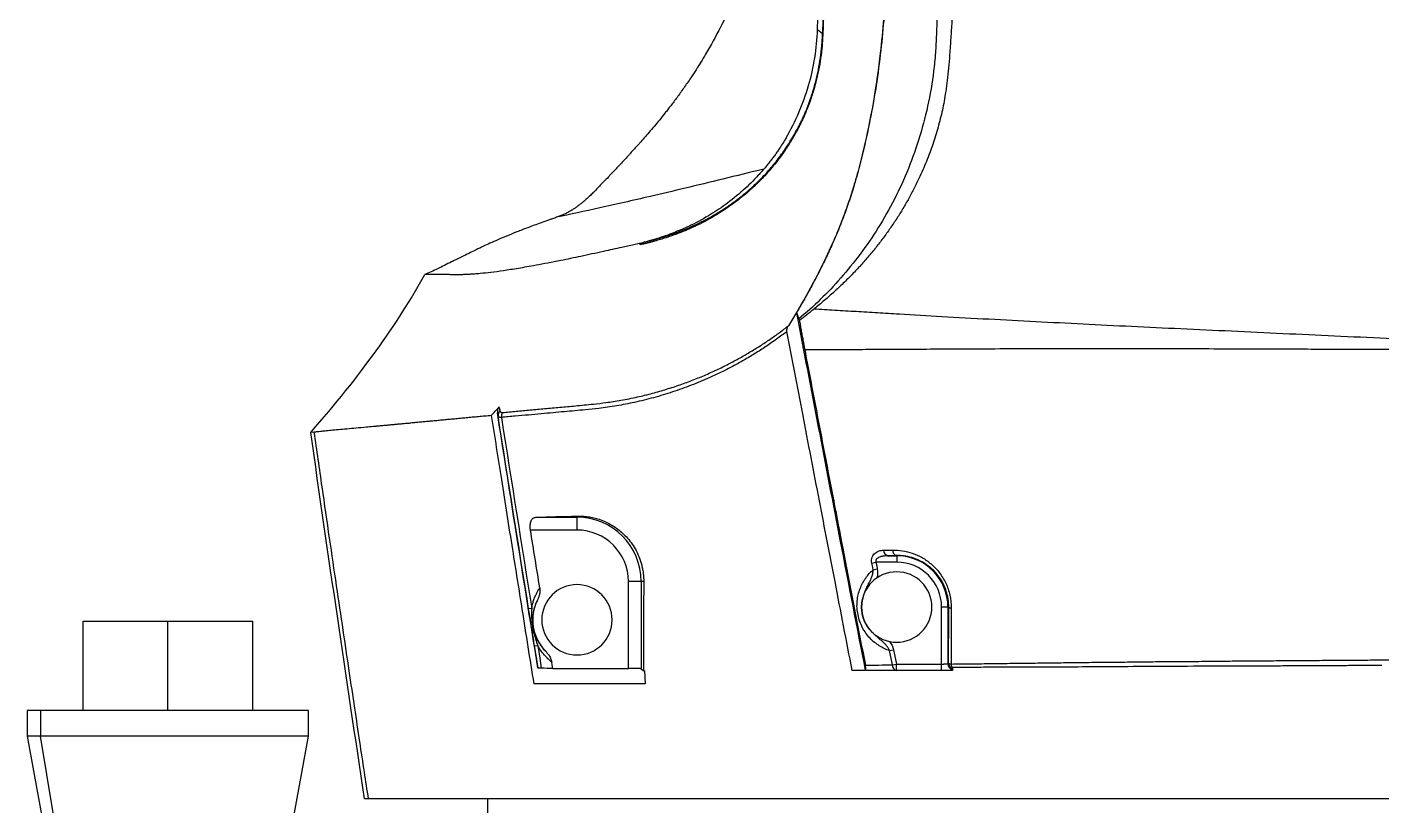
# Model space of a CAD drawing. Header units: millimetres. Extents: x -193 to 542, y 0 to 978.
# Drawn here: x -146 to -40.1, y 219.5 to 280.4 of the extents above; entities that cross this region are included whole.
import ezdxf

# ---------------------------------------------------------------- set-up
doc = ezdxf.new("R2010")
doc.units = ezdxf.units.MM

msp = doc.modelspace()

# ---------------------------------------------------------------- linework, layer by layer
at = {"color": 7, "linetype": 'Continuous', "lineweight": 25}
for p, q in [((-84.19, 280.25), (-80.2, 394.38)), ((-84.19, 280.25), (-83.79, 279.94)), ((-98.15, 263.53), (-97.26, 263.76)), ((-97.94, 263.53), (-97.98, 263.52)), ((-97.68, 263.64), (-97.68, 263.64)), ((-97.68, 263.64), (-97.68, 263.64)), ((-97.68, 263.64), (-97.68, 263.64)), ((-123.54, 248.78), (-123.82, 248.75)), ((-106.23, 242.12), (-103, 242.12)), ((-103, 242.21), (-103, 241.12)), ((-103, 241.12), (-106.64, 241.12)), ((-79.95, 238.54), (-79.62, 238.61)), ((-78, 238.61), (-79.62, 238.61)), ((-78.7, 239.11), (-78, 239.11)), ((-78, 239.12), (-78, 238.61)), ((-79.84, 238.01), (-79.52, 238.08)), ((-97.78, 237.1), (-98.98, 237.1)), ((-98.98, 230.29), (-98.98, 237.1)), ((-97.98, 237.1), (-97.98, 230.27)), ((-80.54, 236.17), (-80.53, 236.17)), ((-106.78, 234.98), (-106.54, 235.02)), ((-73.93, 235.1), (-74.49, 235.1)), ((-74.49, 230.14), (-74.49, 235.1)), ((-73.99, 235.1), (-73.99, 230.66)), ((-141.64, 234), (-141.64, 227)), ((-141.64, 234), (-128.36, 234)), ((-135, 227), (-135, 234)), ((-128.36, 227), (-128.36, 234)), ((-79.94, 233.14), (-79.93, 233.15)), ((-106.32, 232.06), (-106.07, 232.1)), ((-78.57, 231.69), (-78.24, 231.76)), ((-104.89, 230.29), (-98.98, 230.29)), ((-97.98, 230.27), (-97.81, 230.1)), ((-97.72, 230.1), (-97.67, 229.1)), ((-78.34, 230.58), (-78.02, 230.64)), ((-78.02, 230.14), (-78.02, 230.64)), ((-78.02, 230.64), (-74.49, 230.64)), ((-74.49, 230.14), (-78.02, 230.14)), ((-73.99, 230.66), (-73.94, 230.71)), ((-73.64, 230.38), (-73.64, 230.14)), ((-146, 227), (-146, 225)), ((-124, 227), (-146, 227)), ((-144.95, 227), (-144.95, 225)), ((-124, 225), (-124, 227)), ((-146, 225), (-144.9, 219)), ((-124, 225), (-146, 225)), ((-143.96, 219), (-144.95, 225)), ((-125.1, 219), (-124, 225)), ((-119.3, 220.1), (-119.61, 220.1)), ((-110, 220.1), (-110, 219))]:
    msp.add_line(p, q, dxfattribs=at)
at = {"color": 7, "linetype": 'Continuous', "lineweight": 25, "flags": 128}
for points in [[(-79.84, 238.01), (-79.9, 238.31), (-79.95, 238.54)], [(-79.62, 238.61), (-79.56, 238.31), (-79.52, 238.08)], [(-106.04, 230.33), (-106.19, 231.3), (-106.32, 232.06)], [(-106.07, 232.1), (-105.91, 231.1), (-105.79, 230.32)], [(-78.34, 230.58), (-78.47, 231.2), (-78.57, 231.69)], [(-78.24, 231.76), (-78.12, 231.13), (-78.02, 230.64)], [(-106.04, 230.33), (-106.05, 230.34), (-106.06, 230.34)], [(-104.89, 230.29), (-104.94, 230.57), (-104.97, 230.79)]]:
    msp.add_lwpolyline(points, dxfattribs=at)
at = {"color": 7, "linetype": 'Continuous', "lineweight": 25}
for centre, radius, start, end in [((-83.77, 279.95), 0.0189, 212.7991, 252.8674), ((-83.76, 280.26), 0.0202, 207.1483, 248.84), ((-85.54, 272.7), 0.098, 162.7271, 200.6572), ((-97.58, 263.34), 0.32, 108.9473, 156.6496), ((-108.72, 250.11), 0.455, 132.3994, 187.1303), ((-108.37, 250), 0.54, 145.8707, 188.5711), ((-103, 237.1), 5.02, 0, 90), ((-103, 237.1), 4.02, 0, 90), ((-78.6, 239.52), 0.423, 176.8741, 256.4817), ((-77.9, 239.53), 0.422, 176.7056, 256.1689), ((-78, 235.1), 4.01, 360, 90), ((-78, 235.1), 3.51, 360, 90), ((-78, 235.1), 2.75, 0, 180), ((-103, 234.1), 2.75, 0, 180), ((-102.96, 234.1), 3.5, 153.5255, 224.7522), ((-78, 235.1), 2.76, 157.0909, 225.306), ((-78, 235.1), 2.75, 180, 0), ((-73.75, 235.31), 0.276, 229.2855, 273.621), ((-103, 234.1), 2.75, 180, 0), ((-77.92, 230.55), 0.423, 176.7872, 256.4367), ((-73.49, 230.66), 0.5, 180.0209, 253.2918), ((-73.76, 230.92), 0.274, 229.3157, 273.596), ((-73.44, 230.71), 0.5, 180.0208, 247.4166), ((-73.12, 230.68), 0.632, 183.7012, 214.8725)]:
    msp.add_arc(centre, radius, start, end, dxfattribs=at)
for points, knots in [([(-73.4, 428.09), (-73.5, 427.81), (-73.71, 427.26), (-74, 426.42), (-74.28, 425.58), (-74.56, 424.74), (-74.82, 423.89), (-75.07, 423.05), (-75.32, 422.19), (-75.55, 421.34), (-75.78, 420.48), (-75.99, 419.62), (-76.2, 418.75), (-76.72, 416.45), (-77.42, 412.67), (-77.93, 408.26), (-78.16, 404.7), (-78.23, 402.59), (-78.25, 400.76), (-78.27, 398.97), (-78.3, 395.71), (-78.34, 391.26), (-78.42, 383.51), (-78.52, 374.56), (-78.62, 363.61), (-78.71, 353.44), (-78.82, 338.9), (-78.89, 321.18), (-78.88, 304.88), (-78.83, 294.34), (-78.8, 290.2), (-78.79, 287.68), (-78.78, 286.34), (-78.81, 285.11), (-78.87, 283.31), (-79.01, 281.08), (-79.3, 278.08), (-79.76, 274.82), (-80.34, 271.89), (-80.9, 269.62), (-81.34, 268.04), (-81.81, 266.59), (-82.3, 265.24), (-82.83, 263.96), (-83.37, 262.75), (-83.93, 261.6), (-84.52, 260.44), (-85.16, 259.28), (-85.61, 258.51), (-85.84, 258.12)], [0, 0, 0, 0, 0.0051596, 0.0103176, 0.0154746, 0.0206314, 0.0257886, 0.0309469, 0.036107, 0.0412695, 0.0464351, 0.0516044, 0.0567783, 0.0619573, 0.0928702, 0.1238692, 0.1393941, 0.1551263, 0.1608596, 0.1712899, 0.1864173, 0.2177944, 0.2489993, 0.3217376, 0.3741637, 0.4401892, 0.4993277, 0.6281482, 0.7496553, 0.7840057, 0.8122399, 0.8220511, 0.8278857, 0.8357094, 0.8435341, 0.8592642, 0.8748585, 0.8961401, 0.9166551, 0.9270076, 0.9370705, 0.9452915, 0.9536388, 0.9621247, 0.9694192, 0.9768487, 0.9844187, 0.9921342, 1, 1, 1, 1]), ([(-73.61, 427.42), (-73.71, 427.13), (-73.91, 426.56), (-74.2, 425.71), (-74.48, 424.85), (-74.75, 424), (-75.01, 423.14), (-75.25, 422.29), (-75.49, 421.45), (-75.71, 420.6), (-75.92, 419.76), (-76.12, 418.92), (-76.32, 418.08), (-76.7, 416.33), (-77.19, 413.7), (-77.68, 410.2), (-77.94, 407.5), (-78.07, 405.52), (-78.14, 404.14), (-78.2, 402.55), (-78.21, 400.74), (-78.24, 398.71), (-78.26, 396.47), (-78.28, 394.01), (-78.31, 391.32), (-78.34, 388.41), (-78.39, 384.02), (-78.44, 378.62), (-78.5, 372.68), (-78.55, 367.92), (-78.62, 361.37), (-78.69, 353.03), (-78.79, 338.41), (-78.87, 320.76), (-78.85, 305.33), (-78.82, 296.2), (-78.8, 292.63), (-78.78, 289.85), (-78.77, 287.96), (-78.76, 287.07), (-78.77, 286.1), (-78.79, 284.98), (-78.86, 283.19), (-79, 280.96), (-79.27, 278.24), (-79.64, 275.53), (-80.13, 272.86), (-80.7, 270.32), (-81.27, 268.24), (-81.8, 266.58), (-82.27, 265.3), (-82.77, 264.07), (-83.3, 262.88), (-83.87, 261.7), (-84.48, 260.51), (-85.13, 259.31), (-85.6, 258.52), (-85.84, 258.12)], [0, 0, 0, 0, 0.005322, 0.010614, 0.015876, 0.021108, 0.026311, 0.031483, 0.036627, 0.041741, 0.046826, 0.051882, 0.05691, 0.061909, 0.083206, 0.10386, 0.123896, 0.130675, 0.138745, 0.148072, 0.158632, 0.17046, 0.183569, 0.197972, 0.213684, 0.230708, 0.249047, 0.29064, 0.325375, 0.353236, 0.374204, 0.440242, 0.499361, 0.630741, 0.749673, 0.769998, 0.790853, 0.812254, 0.818727, 0.823945, 0.827899, 0.83577, 0.843547, 0.85938, 0.874871, 0.891473, 0.907365, 0.922558, 0.937079, 0.945184, 0.953118, 0.960876, 0.968456, 0.976054, 0.983848, 0.991829, 1, 1, 1, 1]), ([(-83.78, 280.25), (-83.73, 281.52), (-83.68, 282.78), (-83.58, 285.31), (-83.53, 286.57), (-83.39, 290.36), (-83.29, 292.89), (-83, 300.47), (-82.8, 305.52), (-82.22, 320.68), (-81.83, 330.79), (-81.05, 351.01), (-80.66, 361.11), (-80.08, 376.27), (-79.89, 381.33), (-79.59, 388.91), (-79.5, 391.43), (-79.35, 395.22), (-79.3, 396.49), (-79.2, 399.01), (-79.16, 400.28), (-79.11, 401.54)], [0, 0, 0, 0, 0.03125, 0.03125, 0.0625, 0.0625, 0.125, 0.125, 0.25, 0.25, 0.5, 0.5, 0.75, 0.75, 0.875, 0.875, 0.9375, 0.9375, 0.96875, 0.96875, 1, 1, 1, 1]), ([(-79.09, 401.53), (-79.1, 401.21), (-79.13, 400.46), (-79.18, 399.2), (-79.23, 397.79), (-79.3, 396.01), (-79.4, 393.5), (-79.52, 390.17), (-79.82, 382.59), (-80.45, 366.15), (-81.23, 345.95), (-82, 325.73), (-82.45, 314.17), (-82.83, 304.05), (-83.07, 297.96), (-83.3, 291.83), (-83.43, 288.68), (-83.54, 285.93), (-83.62, 283.95), (-83.69, 282.05), (-83.74, 280.79), (-83.76, 280.24)], [0, 0, 0, 0, 0.0079954, 0.018418, 0.0312503, 0.0426792, 0.0625003, 0.0933864, 0.1250003, 0.2500002, 0.5000001, 0.6247661, 0.75, 0.7860115, 0.875, 0.900742, 0.9374999, 0.9531299, 0.9687498, 0.9864253, 1, 1, 1, 1]), ([(-74.19, 297.55), (-74.34, 293.69), (-74.5, 289.84), (-74.73, 284.07), (-74.81, 282.15), (-74.9, 279.74), (-74.92, 279.26), (-74.98, 278.3), (-75.1, 276.88), (-75.32, 275.51), (-75.88, 272.79), (-76.42, 271.04), (-77.75, 267.74), (-78.55, 266.19), (-79.89, 264.05), (-80.36, 263.36), (-81.34, 262.04), (-81.85, 261.42), (-83.41, 259.64), (-84.51, 258.58), (-85.65, 257.63)], [0, 0, 0, 0, 0.25, 0.25, 0.375, 0.375, 0.40625, 0.40625, 0.4375, 0.5, 0.5, 0.625, 0.625, 0.75, 0.75, 0.8125, 0.8125, 0.875, 0.875, 1, 1, 1, 1]), ([(-89.73, 285.37), (-89.79, 285.2), (-89.9, 284.85), (-90.08, 284.34), (-90.27, 283.84), (-90.46, 283.34), (-90.71, 282.73), (-91.01, 282.02), (-91.39, 281.21), (-91.64, 280.7), (-91.77, 280.44)], [0, 0, 0, 0, 0.101603, 0.202189, 0.301764, 0.400337, 0.497913, 0.671324, 0.838666, 1, 1, 1, 1]), ([(-73.62, 282.1), (-73.63, 281.89), (-73.65, 281.47), (-73.69, 280.85), (-73.73, 280.21), (-73.77, 279.58), (-73.81, 278.94), (-73.87, 278.15), (-73.94, 277.26), (-74.04, 276.3), (-74.16, 275.43), (-74.32, 274.43), (-74.58, 273.27), (-74.95, 271.92), (-75.41, 270.58), (-75.95, 269.25), (-76.49, 268.11), (-77, 267.14), (-77.45, 266.35), (-77.93, 265.56), (-78.45, 264.79), (-78.99, 264.03), (-79.57, 263.28), (-80.17, 262.54), (-80.81, 261.81), (-81.48, 261.1), (-82.18, 260.4), (-82.91, 259.72), (-83.67, 259.05), (-84.19, 258.63), (-84.46, 258.42)], [0, 0, 0, 0, 0.020241, 0.0407, 0.061377, 0.082268, 0.103374, 0.1247, 0.159911, 0.192252, 0.221797, 0.248588, 0.295785, 0.344266, 0.394199, 0.44576, 0.499127, 0.532789, 0.567093, 0.602081, 0.637797, 0.674287, 0.711596, 0.749772, 0.788867, 0.828935, 0.870034, 0.912211, 0.955517, 1, 1, 1, 1]), ([(-86.65, 271.78), (-85.91, 273.05), (-85.31, 274.43), (-84.47, 277.3), (-84.24, 278.78), (-84.19, 280.25)], [0, 0, 0, 0, 0.5, 0.5, 1, 1, 1, 1]), ([(-85.63, 272.73), (-85.59, 272.82), (-85.5, 273), (-85.37, 273.27), (-85.24, 273.54), (-85.12, 273.82), (-85.01, 274.1), (-84.88, 274.44), (-84.74, 274.83), (-84.59, 275.28), (-84.45, 275.73), (-84.21, 276.65), (-83.99, 277.73), (-83.86, 278.83), (-83.82, 279.38), (-83.8, 279.66), (-83.79, 279.82), (-83.79, 279.9), (-83.79, 279.94)], [0, 0, 0, 0, 0.042161, 0.08408, 0.12579, 0.167321, 0.208706, 0.249977, 0.312428, 0.375362, 0.438082, 0.500619, 0.749864, 0.874652, 0.937234, 0.968594, 0.984287, 1, 1, 1, 1]), ([(-83.78, 279.93), (-83.78, 279.87), (-83.79, 279.71), (-83.8, 279.39), (-83.85, 278.81), (-83.94, 278.02), (-84.1, 277.08), (-84.28, 276.28), (-84.46, 275.64), (-84.61, 275.13), (-84.78, 274.63), (-84.96, 274.14), (-85.17, 273.65), (-85.38, 273.16), (-85.54, 272.84), (-85.63, 272.67)], [0, 0, 0, 0, 0.0226, 0.062747, 0.125315, 0.250078, 0.375433, 0.499364, 0.570868, 0.637124, 0.707053, 0.781389, 0.847309, 0.920224, 1, 1, 1, 1]), ([(-94.1, 276.48), (-94.19, 276.34), (-94.38, 276.07), (-94.65, 275.68), (-94.92, 275.3), (-95.17, 274.95), (-95.42, 274.61), (-95.67, 274.3), (-95.9, 274), (-96.19, 273.62), (-96.55, 273.18), (-96.97, 272.68), (-97.36, 272.22), (-97.74, 271.78), (-97.98, 271.51), (-98.1, 271.38)], [0, 0, 0, 0, 0.070754, 0.139219, 0.205378, 0.269218, 0.330726, 0.389889, 0.446698, 0.501141, 0.607189, 0.710061, 0.809792, 0.906422, 1, 1, 1, 1]), ([(-85.63, 272.67), (-85.68, 272.57), (-85.77, 272.39), (-85.91, 272.14), (-86.05, 271.89), (-86.18, 271.66), (-86.31, 271.45), (-86.44, 271.24), (-86.56, 271.05), (-86.68, 270.88), (-86.8, 270.71), (-87.04, 270.36), (-87.54, 269.7), (-88.26, 268.87), (-89.05, 268.07), (-89.75, 267.44), (-90.49, 266.84), (-91.5, 266.12), (-92.81, 265.32), (-94.07, 264.72), (-95.14, 264.28), (-95.97, 263.99), (-96.69, 263.77), (-97.16, 263.64), (-97.39, 263.58), (-97.63, 263.52), (-97.79, 263.48), (-97.87, 263.47)], [0, 0, 0, 0, 0.015071, 0.029551, 0.043452, 0.056783, 0.06955, 0.081758, 0.093411, 0.104511, 0.115058, 0.125053, 0.17205, 0.25006, 0.313058, 0.375116, 0.426868, 0.499612, 0.624645, 0.749773, 0.799708, 0.874698, 0.937234, 0.952934, 0.96859, 0.984232, 1, 1, 1, 1]), ([(-97.68, 263.64), (-97.62, 263.66), (-97.46, 263.69), (-97.15, 263.77), (-96.6, 263.92), (-95.87, 264.14), (-95.05, 264.43), (-93.99, 264.86), (-92.95, 265.36), (-91.94, 265.95), (-91.19, 266.43), (-90.46, 266.95), (-89.72, 267.55), (-89, 268.19), (-88.39, 268.81), (-87.9, 269.35), (-87.53, 269.8), (-87.17, 270.26), (-86.83, 270.73), (-86.5, 271.21), (-86.19, 271.71), (-85.9, 272.21), (-85.72, 272.56), (-85.63, 272.73)], [0, 0, 0, 0, 0.0124721, 0.0314012, 0.0627563, 0.1252883, 0.1877393, 0.250208, 0.3753213, 0.4413333, 0.5003796, 0.5652723, 0.6248873, 0.6894558, 0.7499219, 0.7842738, 0.8176437, 0.8500757, 0.8816179, 0.9123224, 0.9422461, 0.97145, 1, 1, 1, 1]), ([(-98.1, 271.38), (-98.16, 271.31), (-98.3, 271.16), (-98.5, 270.93), (-98.7, 270.71), (-98.91, 270.48), (-99.11, 270.26), (-99.32, 270.04), (-99.52, 269.81), (-99.73, 269.59), (-99.94, 269.37), (-100.14, 269.15), (-100.35, 268.94), (-100.59, 268.68), (-100.87, 268.39), (-101.18, 268.07), (-101.47, 267.76), (-101.75, 267.48), (-102.02, 267.22), (-102.19, 267.06), (-102.28, 266.99)], [0, 0, 0, 0, 0.035042, 0.071209, 0.108522, 0.147002, 0.186675, 0.227565, 0.269696, 0.313096, 0.357793, 0.403816, 0.451195, 0.499961, 0.582306, 0.665641, 0.750005, 0.83627, 0.91969, 1, 1, 1, 1]), ([(-86.65, 271.78), (-86.7, 271.69), (-86.81, 271.51), (-86.97, 271.25), (-87.14, 270.99), (-87.32, 270.72), (-87.51, 270.45), (-87.71, 270.19), (-87.91, 269.92), (-88.13, 269.65), (-88.35, 269.38), (-88.58, 269.12), (-89.12, 268.52), (-90.04, 267.62), (-91.35, 266.57), (-92.78, 265.62), (-93.91, 265.02), (-94.78, 264.63), (-95.31, 264.41), (-95.92, 264.17), (-96.61, 263.94), (-97.1, 263.8), (-97.36, 263.73)], [0, 0, 0, 0, 0.02065, 0.041686, 0.063123, 0.08498, 0.107271, 0.130012, 0.153217, 0.176898, 0.201068, 0.225738, 0.25092, 0.368928, 0.500371, 0.617382, 0.750557, 0.789095, 0.833308, 0.883195, 0.938759, 1, 1, 1, 1]), ([(-88.4, 269.34), (-89.48, 269.08), (-92.68, 268.28), (-96.97, 267.27), (-101.33, 266.27), (-103.51, 265.8), (-104.6, 265.57)], [0, 0, 0, 0, 0.164026, 0.488802, 0.745479, 1, 1, 1, 1]), ([(-102.28, 266.99), (-102.35, 266.92), (-102.49, 266.8), (-102.7, 266.63), (-102.9, 266.47), (-103.09, 266.33), (-103.3, 266.19), (-103.53, 266.05), (-103.78, 265.91), (-104.04, 265.79), (-104.31, 265.68), (-104.5, 265.61), (-104.6, 265.57)], [0, 0, 0, 0, 0.109817, 0.214727, 0.31464, 0.409478, 0.499171, 0.605853, 0.709284, 0.809447, 0.906345, 1, 1, 1, 1]), ([(-104.6, 265.57), (-104.65, 265.55), (-104.76, 265.51), (-104.91, 265.46), (-105.07, 265.41), (-105.37, 265.3), (-106.01, 265.07), (-106.85, 264.76), (-107.74, 264.42), (-108.77, 264), (-109.62, 263.63), (-110.35, 263.29), (-110.85, 263.05), (-111.36, 262.8), (-111.89, 262.54), (-112.38, 262.3), (-112.88, 262.05), (-113.35, 261.82), (-113.88, 261.56), (-114.39, 261.32), (-114.74, 261.16), (-114.91, 261.09)], [0, 0, 0, 0, 0.007965, 0.015942, 0.0223, 0.0318, 0.063375, 0.126138, 0.186245, 0.250944, 0.375567, 0.433138, 0.50035, 0.555692, 0.625256, 0.707052, 0.750188, 0.820267, 0.885259, 0.945169, 1, 1, 1, 1]), ([(-98.15, 263.53), (-98.28, 263.49), (-98.74, 263.39), (-99.69, 263.18), (-101.11, 262.86), (-102.71, 262.51), (-104.51, 262.14), (-106.16, 261.82), (-107.62, 261.57), (-108.78, 261.38), (-109.76, 261.25), (-110.48, 261.18), (-111.02, 261.13), (-111.42, 261.11), (-111.79, 261.09), (-112.13, 261.08), (-112.45, 261.08), (-112.74, 261.08), (-113.03, 261.09), (-113.32, 261.1), (-113.6, 261.1), (-113.9, 261.11), (-114.21, 261.11), (-114.54, 261.1), (-114.78, 261.09), (-114.91, 261.09)], [0, 0, 0, 0, 0.010092, 0.034312, 0.072562, 0.124946, 0.176345, 0.250198, 0.312555, 0.374772, 0.437048, 0.499482, 0.538058, 0.57661, 0.615133, 0.65364, 0.692139, 0.730633, 0.769124, 0.807612, 0.846096, 0.884576, 0.923052, 0.961526, 1, 1, 1, 1]), ([(-97.68, 263.64), (-97.7, 263.63), (-97.75, 263.62), (-97.82, 263.6), (-97.88, 263.56), (-97.92, 263.54), (-97.94, 263.53)], [0, 0, 0, 0, 0.249139, 0.500288, 0.753087, 1, 1, 1, 1]), ([(-85.84, 258.12), (-85.94, 257.95), (-86.15, 257.6), (-86.36, 257.26), (-86.47, 257.09)], [0, 0, 0, 0, 0.501772, 1, 1, 1, 1]), ([(-85.61, 257.53), (-85.42, 257.67), (-85.03, 257.96), (-84.65, 258.26), (-84.46, 258.42)], [0, 0, 0, 0, 0.497612, 1, 1, 1, 1]), ([(-85.61, 257.53), (-85.59, 257.4), (-85.54, 257.15), (-85.48, 256.76), (-85.41, 256.38), (-85.33, 255.99), (-85.26, 255.6), (-85.21, 255.34), (-85.19, 255.21)], [0, 0, 0, 0, 0.165572, 0.331599, 0.498069, 0.664969, 0.832284, 1, 1, 1, 1]), ([(-84.46, 258.42), (-84.19, 258.4), (-83.65, 258.37), (-82.84, 258.32), (-82.01, 258.27), (-81.18, 258.22), (-80.35, 258.17), (-79.5, 258.12), (-78.65, 258.07), (-76.99, 257.98), (-74.4, 257.82), (-70.84, 257.62), (-67.15, 257.43), (-63.43, 257.24), (-59.65, 257.05), (-54.48, 256.81), (-47.87, 256.5), (-39.71, 256.12), (-33.47, 255.81), (-29.24, 255.59), (-27.47, 255.5), (-26.05, 255.42), (-25.16, 255.37), (-24.44, 255.34), (-23.84, 255.31), (-23.3, 255.28), (-22.94, 255.27), (-22.82, 255.26)], [0, 0, 0, 0, 0.015607, 0.031233, 0.04688, 0.062549, 0.07824, 0.093955, 0.109694, 0.125458, 0.185278, 0.250308, 0.313092, 0.375579, 0.437858, 0.50001, 0.626132, 0.749825, 0.874591, 0.905808, 0.937224, 0.952602, 0.968611, 0.976144, 0.984305, 0.994811, 1, 1, 1, 1]), ([(-86.58, 256.65), (-86.71, 256.55), (-86.98, 256.34), (-87.4, 256.04), (-87.81, 255.75), (-88.23, 255.46), (-88.66, 255.18), (-89.09, 254.91), (-89.52, 254.65), (-89.95, 254.4), (-90.39, 254.15), (-90.83, 253.91), (-91.27, 253.68), (-91.72, 253.46), (-92.17, 253.25), (-92.95, 252.89), (-94.08, 252.42), (-95.54, 251.9), (-97.02, 251.45), (-98.48, 251.09), (-99.91, 250.82), (-101.19, 250.63), (-102.56, 250.5), (-103.75, 250.39), (-104.89, 250.29), (-105.83, 250.2), (-106.82, 250.11), (-107.86, 250.02), (-108.55, 249.96), (-108.91, 249.92)], [0, 0, 0, 0, 0.017493, 0.035068, 0.05273, 0.070483, 0.088331, 0.106278, 0.124327, 0.142483, 0.16075, 0.17913, 0.197628, 0.216248, 0.234993, 0.253866, 0.314091, 0.375548, 0.438336, 0.502551, 0.564102, 0.626416, 0.673756, 0.750616, 0.792752, 0.838761, 0.888641, 0.942388, 1, 1, 1, 1]), ([(-108.82, 250.31), (-108.64, 250.32), (-108.29, 250.36), (-107.76, 250.41), (-107.21, 250.46), (-106.65, 250.51), (-106.09, 250.56), (-105.52, 250.61), (-104.93, 250.66), (-104.34, 250.72), (-103.74, 250.77), (-103.1, 250.83), (-102.43, 250.9), (-101.63, 250.98), (-100.87, 251.06), (-100.15, 251.17), (-99.33, 251.3), (-98.52, 251.47), (-97.78, 251.64), (-97.11, 251.8), (-96.27, 252.04), (-95.21, 252.38), (-94.17, 252.75), (-93.17, 253.15), (-92.2, 253.58), (-91.27, 254.03), (-90.37, 254.51), (-89.51, 255), (-88.69, 255.51), (-87.91, 256.02), (-87.17, 256.55), (-86.7, 256.91), (-86.47, 257.09)], [0, 0, 0, 0, 0.0283806, 0.0567756, 0.0851872, 0.1136171, 0.1420677, 0.1705413, 0.19904, 0.2275661, 0.2561219, 0.2847096, 0.3172362, 0.3498078, 0.3936409, 0.4196259, 0.4456346, 0.5024083, 0.5265731, 0.5415806, 0.5884029, 0.6335866, 0.677149, 0.7191088, 0.7594863, 0.7983179, 0.8356471, 0.871511, 0.9059295, 0.9388546, 0.9702261, 1, 1, 1, 1]), ([(-86.58, 256.65), (-86.58, 256.67), (-86.58, 256.7), (-86.58, 256.76), (-86.58, 256.82), (-86.56, 256.89), (-86.53, 256.98), (-86.49, 257.05), (-86.47, 257.09)], [0, 0, 0, 0, 0.112498, 0.233195, 0.362433, 0.500388, 0.727915, 1, 1, 1, 1]), ([(-81.48, 230.14), (-81.93, 232.46), (-82.78, 236.88), (-84.07, 243.56), (-85.33, 250.08), (-86.17, 254.5), (-86.58, 256.65)], [0, 0, 0, 0, 0.262237, 0.5, 0.756571, 1, 1, 1, 1]), ([(-22.82, 255.24), (-22.9, 255.24), (-23.12, 255.23), (-23.54, 255.23), (-24.15, 255.22), (-24.94, 255.22), (-25.91, 255.22), (-27.06, 255.22), (-28.39, 255.21), (-29.89, 255.21), (-32.32, 255.21), (-35.73, 255.22), (-39.71, 255.23), (-43.95, 255.24), (-48.36, 255.26), (-52.64, 255.27), (-56.82, 255.29), (-60.71, 255.29), (-64.72, 255.29), (-68.27, 255.28), (-71.37, 255.27), (-74.09, 255.26), (-76.5, 255.24), (-78.67, 255.23), (-80.61, 255.22), (-82.33, 255.22), (-83.83, 255.21), (-84.76, 255.21), (-85.19, 255.21)], [0, 0, 0, 0, 0.0034444, 0.0095157, 0.0182127, 0.0295332, 0.0434747, 0.060034, 0.0792082, 0.1009941, 0.1253887, 0.1850469, 0.2501546, 0.3018511, 0.3748348, 0.4506242, 0.500046, 0.5715881, 0.6370154, 0.6963579, 0.7496139, 0.7960077, 0.8388715, 0.8782002, 0.9139864, 0.9462216, 0.9748961, 1, 1, 1, 1]), ([(-85.19, 255.21), (-84.93, 253.84), (-84.4, 251.1), (-83.62, 246.99), (-82.86, 243.04), (-81.8, 237.56), (-81.01, 233.45), (-80.45, 230.55)], [0, 0, 0, 0, 0.166672, 0.333338, 0.5, 0.64709, 1, 1, 1, 1]), ([(-109.7, 250.07), (-109.87, 250.05), (-110.21, 250.02), (-110.7, 249.98), (-111.19, 249.93), (-111.66, 249.89), (-112.12, 249.84), (-112.58, 249.8), (-113.02, 249.76), (-113.45, 249.72), (-113.87, 249.68), (-114.27, 249.64), (-114.67, 249.6), (-115.06, 249.57), (-115.44, 249.53), (-115.8, 249.5), (-116.16, 249.46), (-116.51, 249.43), (-116.84, 249.4), (-117.17, 249.37), (-117.49, 249.34), (-117.8, 249.31), (-118.1, 249.28), (-118.39, 249.26), (-118.67, 249.23), (-118.94, 249.2), (-119.2, 249.18), (-119.95, 249.11), (-121.07, 249.01), (-122.07, 248.92), (-122.7, 248.86), (-123.06, 248.82), (-123.3, 248.8), (-123.45, 248.78), (-123.52, 248.78), (-123.54, 248.78)], [0, 0, 0, 0, 0.020614, 0.041117, 0.06151, 0.081793, 0.101966, 0.122029, 0.141982, 0.161825, 0.181559, 0.201183, 0.220698, 0.240103, 0.2594, 0.278586, 0.297664, 0.316633, 0.335493, 0.354244, 0.372887, 0.39142, 0.409845, 0.428162, 0.44637, 0.46447, 0.482462, 0.500346, 0.623254, 0.749672, 0.812374, 0.874524, 0.926237, 0.968061, 1, 1, 1, 1]), ([(-109.7, 250.07), (-109.44, 248.4), (-108.89, 244.91), (-108.09, 239.85), (-107.24, 234.53), (-106.69, 231.03), (-106.38, 229.1)], [0, 0, 0, 0, 0.238353, 0.5, 0.723635, 1, 1, 1, 1]), ([(-109.1, 250.74), (-109.11, 250.72), (-109.13, 250.69), (-109.16, 250.64), (-109.19, 250.59), (-109.21, 250.52), (-109.23, 250.42), (-109.23, 250.33), (-109.22, 250.28)], [0, 0, 0, 0, 0.112518, 0.233505, 0.362669, 0.49947, 0.682321, 1, 1, 1, 1]), ([(-106.06, 230.34), (-106.65, 234.06), (-107.72, 240.71), (-108.76, 247.36), (-109.22, 250.28)], [0, 0, 0, 0, 0.559668, 1, 1, 1, 1]), ([(-108.91, 249.92), (-108.93, 249.92), (-108.97, 249.92), (-109.02, 249.92), (-109.06, 249.93), (-109.1, 249.95), (-109.13, 249.98), (-109.15, 250.01), (-109.16, 250.04), (-109.17, 250.05)], [0, 0, 0, 0, 0.136089, 0.27448, 0.415172, 0.558132, 0.703306, 0.850622, 1, 1, 1, 1]), ([(-109.02, 250.44), (-109.02, 250.43), (-109.01, 250.4), (-108.99, 250.36), (-108.95, 250.33), (-108.9, 250.31), (-108.85, 250.31), (-108.82, 250.31)], [0, 0, 0, 0, 0.169374, 0.335793, 0.500621, 0.752603, 1, 1, 1, 1]), ([(-119.3, 220.1), (-119.41, 220.8), (-119.64, 222.29), (-119.99, 224.65), (-120.39, 227.29), (-120.82, 230.2), (-121.3, 233.38), (-121.81, 236.84), (-122.36, 240.57), (-122.94, 244.58), (-123.34, 247.35), (-123.54, 248.78)], [0, 0, 0, 0, 0.0731099, 0.1556483, 0.2476422, 0.3491212, 0.4601174, 0.5806652, 0.7108017, 0.8505661, 1, 1, 1, 1]), ([(-106.64, 241.12), (-106.64, 241.14), (-106.65, 241.2), (-106.66, 241.28), (-106.66, 241.36), (-106.66, 241.44), (-106.65, 241.55), (-106.63, 241.7), (-106.58, 241.85), (-106.51, 241.97), (-106.43, 242.05), (-106.33, 242.11), (-106.26, 242.11), (-106.23, 242.12)], [0, 0, 0, 0, 0.050651, 0.100546, 0.150133, 0.19987, 0.250211, 0.373557, 0.499789, 0.622866, 0.749964, 0.87355, 1, 1, 1, 1]), ([(-103, 242.21), (-102.93, 242.21), (-102.78, 242.21), (-102.56, 242.2), (-102.34, 242.19), (-102.13, 242.16), (-101.91, 242.12), (-101.69, 242.08), (-101.28, 241.97), (-100.68, 241.75), (-99.89, 241.28), (-99.25, 240.73), (-98.77, 240.16), (-98.44, 239.65), (-98.16, 239.08), (-97.98, 238.55), (-97.88, 238.11), (-97.82, 237.78), (-97.79, 237.44), (-97.78, 237.21), (-97.78, 237.1)], [0, 0, 0, 0, 0.036976, 0.073434, 0.109396, 0.144883, 0.179917, 0.214522, 0.248723, 0.378605, 0.49848, 0.623685, 0.688195, 0.748895, 0.812959, 0.874247, 0.905681, 0.936855, 0.968165, 1, 1, 1, 1]), ([(-79.95, 238.54), (-79.98, 238.7), (-79.97, 238.86), (-79.87, 239.13), (-79.78, 239.24), (-79.59, 239.4), (-79.48, 239.45), (-79.26, 239.52), (-79.14, 239.54), (-79.02, 239.54)], [0, 0, 0, 0, 0.25, 0.25, 0.5, 0.5, 0.75, 0.75, 1, 1, 1, 1]), ([(-78.32, 239.55), (-77.81, 239.56), (-77.29, 239.48), (-76.52, 239.22), (-76.27, 239.11), (-75.77, 238.83), (-75.54, 238.66), (-75.08, 238.27), (-74.86, 238.04), (-74.48, 237.54), (-74.3, 237.26), (-74.09, 236.82), (-74.03, 236.67), (-73.92, 236.35), (-73.88, 236.19), (-73.77, 235.7), (-73.73, 235.37), (-73.73, 235.03)], [0, 0, 0, 0, 0.25, 0.25, 0.375, 0.375, 0.5, 0.5, 0.625, 0.625, 0.75, 0.75, 0.8125, 0.8125, 0.875, 0.875, 1, 1, 1, 1]), ([(-78.7, 239.11), (-78.74, 239.11), (-78.84, 239.11), (-78.97, 239.09), (-79.09, 239.07), (-79.19, 239.05), (-79.3, 239.02), (-79.42, 238.97), (-79.53, 238.9), (-79.6, 238.83), (-79.63, 238.76), (-79.64, 238.68), (-79.63, 238.63), (-79.62, 238.61)], [0, 0, 0, 0, 0.123164, 0.234639, 0.334464, 0.422693, 0.499407, 0.637835, 0.748919, 0.821917, 0.884611, 0.941883, 1, 1, 1, 1]), ([(-73.93, 235.1), (-73.93, 235.16), (-73.93, 235.28), (-73.94, 235.46), (-73.96, 235.64), (-73.99, 235.82), (-74.03, 236), (-74.07, 236.18), (-74.12, 236.35), (-74.18, 236.52), (-74.25, 236.69), (-74.42, 237.06), (-74.77, 237.61), (-75.33, 238.19), (-75.98, 238.64), (-76.53, 238.88), (-76.97, 239.01), (-77.29, 239.07), (-77.64, 239.12), (-77.88, 239.12), (-78, 239.12)], [0, 0, 0, 0, 0.0253167, 0.0504736, 0.0755084, 0.1004592, 0.1253649, 0.1502642, 0.1751961, 0.2001994, 0.2253124, 0.250573, 0.3705576, 0.5008243, 0.6187654, 0.7506989, 0.8060729, 0.8660702, 0.9307086, 1, 1, 1, 1]), ([(-78.57, 231.69), (-78.84, 231.78), (-79.11, 231.91), (-79.49, 232.15), (-79.61, 232.24), (-79.86, 232.43), (-79.97, 232.54), (-80.2, 232.78), (-80.3, 232.91), (-80.5, 233.18), (-80.59, 233.33), (-80.75, 233.64), (-80.82, 233.8), (-80.94, 234.13), (-80.99, 234.31), (-81.06, 234.66), (-81.09, 234.84), (-81.11, 235.2), (-81.1, 235.38), (-81.06, 235.9), (-80.98, 236.24), (-80.8, 236.69), (-80.74, 236.83), (-80.59, 237.11), (-80.51, 237.24), (-80.25, 237.61), (-80.06, 237.83), (-79.84, 238.01)], [0, 0, 0, 0, 0.125, 0.125, 0.1875, 0.1875, 0.25, 0.25, 0.3125, 0.3125, 0.375, 0.375, 0.4375, 0.4375, 0.5, 0.5, 0.5625, 0.5625, 0.625, 0.625, 0.75, 0.75, 0.8125, 0.8125, 0.875, 0.875, 1, 1, 1, 1]), ([(-80.54, 236.17), (-80.51, 236.24), (-80.46, 236.37), (-80.37, 236.55), (-80.28, 236.73), (-80.2, 236.9), (-80.1, 237.09), (-80.01, 237.3), (-79.93, 237.51), (-79.87, 237.7), (-79.84, 237.86), (-79.84, 237.97), (-79.84, 238.01)], [0, 0, 0, 0, 0.106614, 0.210545, 0.311306, 0.40802, 0.500174, 0.635224, 0.749959, 0.843591, 0.92696, 1, 1, 1, 1]), ([(-79.52, 238.08), (-79.49, 237.96), (-79.49, 237.84), (-79.5, 237.61), (-79.52, 237.49), (-79.54, 237.38)], [0, 0, 0, 0, 0.5, 0.5, 1, 1, 1, 1]), ([(-106.54, 235.02), (-106.53, 235.07), (-106.51, 235.17), (-106.48, 235.32), (-106.44, 235.47), (-106.39, 235.61), (-106.34, 235.76), (-106.27, 235.94), (-106.17, 236.15), (-106.05, 236.38), (-105.96, 236.53), (-105.91, 236.61)], [0, 0, 0, 0, 0.077386, 0.156789, 0.23839, 0.322354, 0.408834, 0.497971, 0.658073, 0.825238, 1, 1, 1, 1]), ([(-105.91, 236.61), (-105.91, 236.58), (-105.9, 236.52), (-105.9, 236.42), (-105.9, 236.32), (-105.91, 236.22), (-105.93, 236.08), (-105.99, 235.89), (-106.05, 235.74), (-106.09, 235.66)], [0, 0, 0, 0, 0.094834, 0.191618, 0.290906, 0.393209, 0.498997, 0.743343, 1, 1, 1, 1]), ([(-106.09, 235.66), (-106.11, 235.61), (-106.16, 235.52), (-106.22, 235.37), (-106.28, 235.23), (-106.33, 235.08), (-106.38, 234.92), (-106.42, 234.73), (-106.45, 234.53), (-106.47, 234.32), (-106.48, 234.12), (-106.48, 233.98), (-106.48, 233.91)], [0, 0, 0, 0, 0.111207, 0.216567, 0.316196, 0.410229, 0.498828, 0.613158, 0.719565, 0.81883, 0.91192, 1, 1, 1, 1]), ([(-80.61, 235.92), (-80.66, 235.77), (-80.76, 235.48), (-80.78, 235), (-80.73, 234.56), (-80.61, 234.14), (-80.37, 233.61), (-80.11, 233.33), (-79.94, 233.14)], [0, 0, 0, 0, 0.180812, 0.320224, 0.453355, 0.586844, 0.727118, 1, 1, 1, 1]), ([(-106.6, 233.86), (-106.63, 234.05), (-106.66, 234.23), (-106.72, 234.6), (-106.75, 234.79), (-106.78, 234.98)], [0, 0, 0, 0, 0.5, 0.5, 1, 1, 1, 1]), ([(-106.54, 235.02), (-106.54, 234.96), (-106.55, 234.85), (-106.55, 234.67), (-106.55, 234.5), (-106.55, 234.32), (-106.54, 234.14), (-106.53, 234.02), (-106.53, 233.96)], [0, 0, 0, 0, 0.169472, 0.336693, 0.500052, 0.674549, 0.840699, 1, 1, 1, 1]), ([(-106.53, 233.96), (-106.52, 233.91), (-106.51, 233.81), (-106.49, 233.67), (-106.47, 233.51), (-106.44, 233.33), (-106.41, 233.19), (-106.39, 233.11)], [0, 0, 0, 0, 0.182252, 0.349036, 0.500028, 0.727806, 1, 1, 1, 1]), ([(-106.32, 232.06), (-106.35, 232.25), (-106.38, 232.44), (-106.43, 232.82), (-106.46, 233), (-106.49, 233.19)], [0, 0, 0, 0, 0.5, 0.5, 1, 1, 1, 1]), ([(-106.48, 233.91), (-106.48, 233.88), (-106.47, 233.81), (-106.46, 233.7), (-106.45, 233.59), (-106.43, 233.49), (-106.41, 233.38), (-106.39, 233.28), (-106.37, 233.21), (-106.36, 233.18)], [0, 0, 0, 0, 0.144662, 0.2874835, 0.4291976, 0.5705547, 0.7123106, 0.8552151, 1, 1, 1, 1]), ([(-106.39, 233.11), (-106.38, 233.06), (-106.35, 232.96), (-106.3, 232.78), (-106.25, 232.61), (-106.17, 232.38), (-106.12, 232.22), (-106.07, 232.1)], [0, 0, 0, 0, 0.140864, 0.307, 0.500044, 0.646062, 1, 1, 1, 1]), ([(-106.36, 233.18), (-106.35, 233.14), (-106.33, 233.07), (-106.29, 232.96), (-106.25, 232.86), (-106.21, 232.75), (-106.17, 232.65), (-106.12, 232.54), (-106.06, 232.44), (-106, 232.34), (-105.92, 232.2), (-105.79, 232.02), (-105.62, 231.82), (-105.5, 231.7), (-105.44, 231.64)], [0, 0, 0, 0, 0.048252, 0.097876, 0.149091, 0.202099, 0.25708, 0.314199, 0.373599, 0.435409, 0.499744, 0.650766, 0.817306, 1, 1, 1, 1]), ([(-78.57, 231.69), (-78.58, 231.72), (-78.6, 231.78), (-78.64, 231.86), (-78.7, 231.94), (-78.76, 232.03), (-78.86, 232.15), (-79, 232.3), (-79.24, 232.51), (-79.56, 232.78), (-79.8, 233.01), (-79.94, 233.14)], [0, 0, 0, 0, 0.042259, 0.088326, 0.138276, 0.192108, 0.249764, 0.365359, 0.499816, 0.722454, 1, 1, 1, 1]), ([(-104.97, 230.79), (-105.08, 230.87), (-105.23, 231.01), (-105.39, 231.17), (-105.47, 231.26), (-105.51, 231.3), (-105.53, 231.32), (-105.54, 231.33), (-105.54, 231.34), (-105.75, 231.58), (-105.93, 231.83), (-106.07, 232.1)], [0, 0, 0, 0, 0.25, 0.375, 0.4375, 0.46875, 0.484375, 0.484375, 0.5, 0.5, 1, 1, 1, 1]), ([(-78.55, 232.4), (-78.48, 232.31), (-78.41, 232.2), (-78.31, 231.99), (-78.27, 231.88), (-78.24, 231.76)], [0, 0, 0, 0, 0.5, 0.5, 1, 1, 1, 1]), ([(-105.44, 231.64), (-105.41, 231.61), (-105.36, 231.55), (-105.28, 231.45), (-105.21, 231.35), (-105.13, 231.24), (-105.06, 231.1), (-105.01, 230.95), (-104.99, 230.84), (-104.97, 230.79)], [0, 0, 0, 0, 0.128486, 0.253989, 0.377018, 0.498115, 0.672751, 0.839228, 1, 1, 1, 1]), ([(-73.75, 230.64), (-73.48, 230.65), (-72.95, 230.65), (-72.16, 230.66), (-71.36, 230.67), (-70.56, 230.68), (-69.76, 230.69), (-68.96, 230.7), (-68.16, 230.71), (-67.36, 230.72), (-66.56, 230.73), (-65.75, 230.74), (-64.95, 230.75), (-64.15, 230.76), (-63.35, 230.77), (-62.55, 230.78), (-61.75, 230.79), (-60.96, 230.79), (-60.16, 230.8), (-59.36, 230.81), (-58.56, 230.82), (-57.77, 230.83), (-56.97, 230.83), (-56.17, 230.84), (-55.37, 230.85), (-54.57, 230.85), (-53.76, 230.86), (-52.96, 230.87), (-52.16, 230.88), (-51.35, 230.88), (-50.55, 230.89), (-49.74, 230.89), (-48.94, 230.9), (-48.14, 230.91), (-47.33, 230.91), (-46.53, 230.92), (-45.73, 230.92), (-44.93, 230.93), (-44.13, 230.94), (-43.34, 230.94), (-42.54, 230.95), (-41.75, 230.95), (-40.96, 230.96), (-40.17, 230.96), (-39.39, 230.97), (-38.6, 230.97), (-37.83, 230.97), (-37.31, 230.98), (-37.05, 230.98)], [0, 0, 0, 0, 0.024102, 0.04808, 0.071934, 0.095665, 0.119272, 0.142755, 0.166116, 0.189353, 0.212468, 0.23546, 0.258329, 0.281076, 0.303701, 0.326203, 0.348584, 0.370843, 0.392979, 0.414995, 0.436888, 0.458698, 0.48046, 0.502173, 0.523832, 0.545434, 0.566976, 0.588456, 0.609869, 0.631214, 0.652487, 0.673686, 0.694806, 0.715845, 0.736798, 0.757663, 0.778435, 0.799112, 0.819691, 0.840169, 0.860543, 0.880809, 0.900966, 0.92101, 0.940938, 0.960748, 0.980436, 1, 1, 1, 1]), ([(-97.98, 230.27), (-97.98, 230.28), (-98.01, 230.28), (-98.11, 230.28), (-98.18, 230.29), (-98.38, 230.29), (-98.5, 230.29), (-98.74, 230.29), (-98.87, 230.29), (-98.98, 230.29)], [0, 0, 0, 0, 0.25, 0.25, 0.5, 0.5, 0.75, 0.75, 1, 1, 1, 1]), ([(-80.41, 230.14), (-80.41, 230.15), (-80.41, 230.16), (-80.41, 230.2), (-80.41, 230.23), (-80.41, 230.28), (-80.42, 230.34), (-80.43, 230.4), (-80.44, 230.47), (-80.45, 230.52), (-80.45, 230.55)], [0, 0, 0, 0, 0.135042, 0.262198, 0.383171, 0.499936, 0.626016, 0.750099, 0.877156, 1, 1, 1, 1]), ([(-74.49, 230.64), (-74.47, 230.64), (-74.42, 230.64), (-74.35, 230.64), (-74.28, 230.65), (-74.21, 230.65), (-74.14, 230.65), (-74.08, 230.65), (-74.03, 230.65), (-74, 230.66), (-73.99, 230.66), (-73.99, 230.66)], [0, 0, 0, 0, 0.084939, 0.176422, 0.27445, 0.379023, 0.490138, 0.607796, 0.731993, 0.862729, 1, 1, 1, 1]), ([(-73.64, 230.15), (-73.72, 230.15), (-73.85, 230.15), (-74.15, 230.14), (-74.33, 230.14), (-74.49, 230.14)], [0, 0, 0, 0, 0.5, 0.5, 1, 1, 1, 1]), ([(-40.06, 230.53), (-40.38, 230.53), (-41.05, 230.52), (-42.12, 230.52), (-43.29, 230.51), (-44.57, 230.51), (-45.95, 230.5), (-47.44, 230.49), (-50.1, 230.48), (-53.51, 230.47), (-57.39, 230.45), (-60.6, 230.43), (-63.41, 230.41), (-65.94, 230.4), (-68.22, 230.39), (-70.24, 230.39), (-72.02, 230.38), (-73.12, 230.38), (-73.64, 230.38)], [0, 0, 0, 0, 0.026379, 0.055916, 0.088589, 0.124372, 0.163231, 0.205125, 0.250003, 0.389988, 0.499994, 0.592423, 0.677837, 0.756247, 0.827661, 0.892087, 0.949531, 1, 1, 1, 1]), ([(0, 220.1), (-7.92, 220.1), (-15.84, 220.1), (-27.47, 220.1), (-31.39, 220.1), (-39.09, 220.1), (-42.88, 220.1), (-48.33, 220.1), (-50.11, 220.1), (-53.58, 220.1), (-55.26, 220.1), (-60.19, 220.1), (-63.39, 220.1), (-72.69, 220.1), (-78.48, 220.1), (-89.08, 220.1), (-93.88, 220.1), (-102.35, 220.1), (-106, 220.1), (-112.05, 220.1), (-114.45, 220.1), (-117.89, 220.1), (-118.94, 220.1), (-119.3, 220.1)], [0, 0, 0, 0, 0.125, 0.125, 0.1875, 0.1875, 0.25, 0.25, 0.28125, 0.28125, 0.3125, 0.3125, 0.375, 0.375, 0.5, 0.5, 0.625, 0.625, 0.75, 0.75, 0.875, 0.875, 1, 1, 1, 1])]:
    msp.add_open_spline(points, degree=3, knots=knots, dxfattribs=at)
for points in [[(-91.77, 280.44), (-92.14, 279.72), (-92.53, 279.02), (-92.94, 278.33)], [(-83.79, 279.94), (-83.78, 280.04), (-83.78, 280.15), (-83.78, 280.25)], [(-83.76, 280.24), (-83.77, 280.14), (-83.77, 280.03), (-83.78, 279.93)], [(-92.94, 278.33), (-93.18, 277.91), (-93.43, 277.51), (-93.69, 277.11)], [(-93.69, 277.11), (-93.82, 276.89), (-93.96, 276.69), (-94.1, 276.48)], [(-97.98, 263.52), (-98.03, 263.52), (-98.09, 263.52), (-98.15, 263.53)], [(-97.94, 263.53), (-97.99, 263.49), (-98.04, 263.46), (-98.07, 263.42)], [(-98.07, 263.42), (-98.04, 263.45), (-98.01, 263.48), (-97.98, 263.52)], [(-97.87, 263.47), (-97.94, 263.45), (-98.01, 263.43), (-98.07, 263.42)], [(-97.36, 263.73), (-97.47, 263.7), (-97.57, 263.67), (-97.68, 263.64)], [(-123.82, 248.75), (-119.96, 253.15), (-116.99, 257.27), (-114.91, 261.09)], [(-85.84, 258.12), (-85.77, 257.96), (-85.71, 257.79), (-85.65, 257.63)], [(-85.84, 258.12), (-84.7, 252.15), (-83.56, 246.18), (-82.41, 240.22)], [(-85.65, 257.63), (-85.64, 257.59), (-85.62, 257.56), (-85.61, 257.53)], [(-109.7, 250.07), (-109.5, 250.29), (-109.3, 250.51), (-109.1, 250.74)], [(-109.17, 250.05), (-109.19, 250.13), (-109.21, 250.21), (-109.22, 250.28)], [(-106.78, 234.98), (-107.59, 240), (-108.38, 245.03), (-109.17, 250.05)], [(-109.1, 250.74), (-109.07, 250.64), (-109.05, 250.54), (-109.02, 250.44)], [(-108.91, 249.92), (-108.13, 244.95), (-107.34, 239.99), (-106.54, 235.02)], [(-119.61, 220.1), (-121.04, 229.59), (-122.45, 239.14), (-123.82, 248.75)], [(-106.23, 242.12), (-105.2, 242.15), (-104.12, 242.18), (-103, 242.21)], [(-105.91, 236.61), (-106.15, 238.11), (-106.4, 239.61), (-106.64, 241.12)], [(-82.41, 240.22), (-81.76, 236.86), (-81.11, 233.5), (-80.46, 230.14)], [(-79.02, 239.54), (-78.79, 239.55), (-78.55, 239.55), (-78.32, 239.55)], [(-78, 239.12), (-78.23, 239.12), (-78.46, 239.11), (-78.7, 239.11)], [(-97.78, 237.1), (-97.79, 234.77), (-97.8, 232.43), (-97.81, 230.1)], [(-73.94, 230.71), (-73.94, 232.17), (-73.93, 233.64), (-73.93, 235.1)], [(-73.73, 235.03), (-73.74, 233.57), (-73.74, 232.11), (-73.75, 230.64)], [(-106.53, 233.96), (-106.57, 233.93), (-106.6, 233.89), (-106.6, 233.86)], [(-106.49, 233.19), (-106.53, 233.41), (-106.56, 233.64), (-106.6, 233.86)], [(-106.48, 233.91), (-106.48, 233.93), (-106.5, 233.95), (-106.53, 233.96)], [(-106.39, 233.11), (-106.45, 233.13), (-106.48, 233.16), (-106.49, 233.19)], [(-106.36, 233.18), (-106.36, 233.16), (-106.37, 233.14), (-106.39, 233.11)], [(-105.79, 230.32), (-105.94, 230.32), (-106.03, 230.33), (-106.04, 230.33)], [(-104.89, 230.29), (-105.2, 230.3), (-105.49, 230.31), (-105.79, 230.32)], [(-97.72, 230.1), (-97.75, 230.1), (-97.78, 230.1), (-97.81, 230.1)], [(-73.64, 230.14), (-76.34, 230.14), (-78.96, 230.14), (-81.48, 230.14)], [(-80.45, 230.55), (-79.76, 230.56), (-79.05, 230.57), (-78.34, 230.58)], [(-78.02, 230.14), (-78.1, 230.14), (-78.19, 230.14), (-78.27, 230.14)], [(-97.67, 229.1), (-100.88, 229.1), (-103.79, 229.1), (-106.38, 229.1)]]:
    msp.add_open_spline(points, degree=3, dxfattribs=at)

doc.saveas('drawing.dxf')
